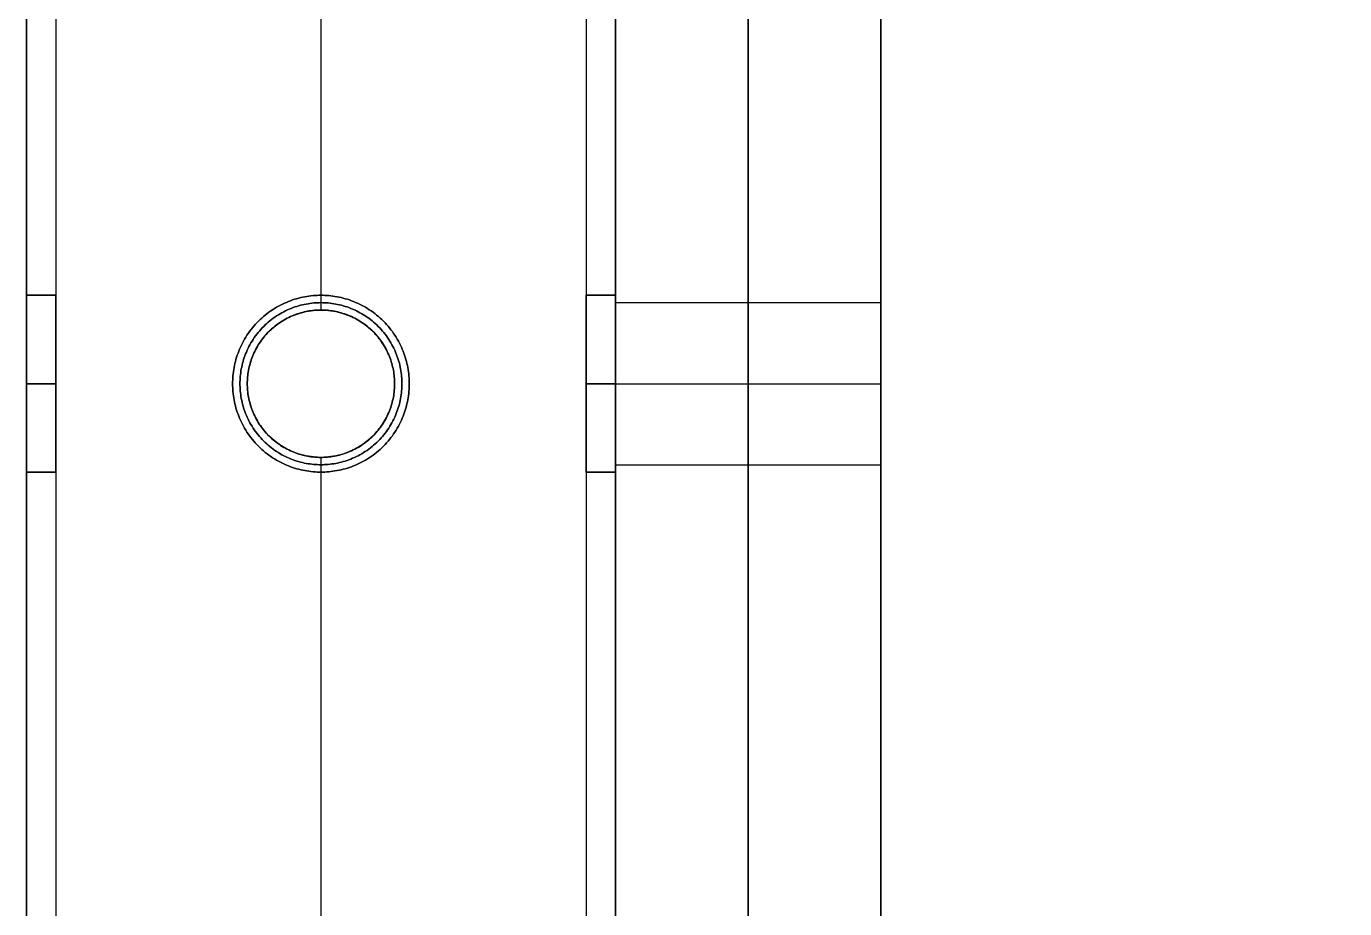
# Model space of a CAD drawing. Header units: millimetres. Extents: x -6529 to 809, y -8611 to 207.
# Drawn here: x -507 to -417.5, y -8551.1 to -8491.3 of the extents above; entities that cross this region are included whole.
import ezdxf

# ---------------------------------------------------------------- set-up
doc = ezdxf.new("R2010")
doc.units = ezdxf.units.MM
doc.header["$MEASUREMENT"] = 0
doc.layers.add('platen', color=7, linetype='Continuous', true_color=0x007f00)
doc.layers.add('staal', color=5, linetype='Continuous', true_color=0x0000ff)

# ---------------------------------------------------------------- blocks, each defined once
blk = doc.blocks.new('plaat base')
at = {"layer": 'platen'}
for p, q in [((58, -600), (1258, -600)), ((58, -600, 18), (1258, -600, 18)), ((95.5, -1232.5), (95.5, -1232.5, 18)), ((90, -1238), (90, -1238, 18)), ((101, -1238), (101, -1238, 18)), ((95.5, -1243.5), (95.5, -1243.5, 18))]:
    blk.add_line(p, q, dxfattribs=at)
for points in [[(358, 0), (179, 0), (0, 0)], [(358, 0, 18), (179, 0, 18), (0, 0, 18)], [(358, 0, 9), (179, 0, 9), (0, 0, 9)], [(58, -900), (58, -1079), (58, -1258)], [(58, -900, 18), (58, -1079, 18), (58, -1258, 18)], [(58, -900, 9), (58, -1079, 9), (58, -1258, 9)], [(58, -1258), (208, -1258), (358, -1258)], [(58, -1258, 18), (208, -1258, 18), (358, -1258, 18)], [(58, -1258, 9), (208, -1258, 9), (358, -1258, 9)]]:
    blk.add_open_spline(points, degree=2, dxfattribs=at)
for points in [[(95.5, -1243.5), (90, -1243.5), (90, -1238), (90, -1232.5), (95.5, -1232.5), (101, -1232.5), (101, -1238), (101, -1243.5), (95.5, -1243.5)], [(95.5, -1243.5, 18), (90, -1243.5, 18), (90, -1238, 18), (90, -1232.5, 18), (95.5, -1232.5, 18), (101, -1232.5, 18), (101, -1238, 18), (101, -1243.5, 18), (95.5, -1243.5, 18)]]:
    blk.add_rational_spline(points, [1, 0.707106781187, 1, 0.707106781187, 1, 0.707106781187, 1, 0.707106781187, 1], degree=2, knots=[-31.415927, -31.415927, -31.415927, -23.561945, -23.561945, -15.707963, -15.707963, -7.853982, -7.853982, 0, 0, 0], dxfattribs=at)
blk = doc.blocks.new('plaat laag')
at = {"layer": 'platen'}
for p, q in [((-4.017, -1214.993, -38), (13.983, -1215.053, -38)), ((-4.035, -1220.493, -43.5), (13.965, -1220.553, -43.5)), ((-4.035, -1220.493, -32.5), (13.965, -1220.553, -32.5)), ((-4.053, -1225.993, -38), (13.947, -1226.053, -38))]:
    blk.add_line(p, q, dxfattribs=at)
for points in [[(-0.192, -58, 300), (-2.175, -657.996, 300), (-4.159, -1257.993, 300)], [(17.808, -58.059, 300), (15.825, -658.056, 300), (13.841, -1258.053, 300)], [(-3.167, -957.995, 600), (-3.759, -1136.994, 600), (-4.351, -1315.993, 600)], [(-4.159, -1257.993, -58), (-3.663, -1107.994, -58), (-3.167, -957.995, -58)], [(5.833, -958.025, 600), (5.241, -1137.024, 600), (4.649, -1316.023, 600)], [(4.841, -1258.023, -58), (5.337, -1108.024, -58), (5.833, -958.025, -58)], [(14.833, -958.054, 600), (14.241, -1137.053, 600), (13.649, -1316.052, 600)], [(13.841, -1258.053, -58), (14.337, -1108.053, -58), (14.833, -958.054, -58)]]:
    blk.add_open_spline(points, degree=2, dxfattribs=at)
for points in [[(-4.035, -1220.493, -43.5), (-4.053, -1225.993, -43.5), (-4.053, -1225.993, -38), (-4.053, -1225.993, -32.5), (-4.035, -1220.493, -32.5), (-4.017, -1214.993, -32.5), (-4.017, -1214.993, -38), (-4.017, -1214.993, -43.5), (-4.035, -1220.493, -43.5)], [(13.965, -1220.553, -43.5), (13.947, -1226.053, -43.5), (13.947, -1226.053, -38), (13.947, -1226.053, -32.5), (13.965, -1220.553, -32.5), (13.983, -1215.053, -32.5), (13.983, -1215.053, -38), (13.983, -1215.053, -43.5), (13.965, -1220.553, -43.5)]]:
    blk.add_rational_spline(points, [1, 0.707106781187, 1, 0.707106781187, 1, 0.707106781187, 1, 0.707106781187, 1], degree=2, knots=[-31.415927, -31.415927, -31.415927, -23.561945, -23.561945, -15.707963, -15.707963, -7.853982, -7.853982, 0, 0, 0], dxfattribs=at)
blk = doc.blocks.new('top plaat')
at = {"layer": 'platen'}
for p, q in [((20, -1175), (20, -1175, 18)), ((14.5, -1180.5), (14.5, -1180.5, 18)), ((25.5, -1180.5), (25.5, -1180.5, 18)), ((20, -1186), (20, -1186, 18))]:
    blk.add_line(p, q, dxfattribs=at)
for points in [[(0, 0), (0, -309), (0, -618), (0, -927), (0, -1236)], [(0, 0, 18), (0, -309, 18), (0, -618, 18), (0, -927, 18), (0, -1236, 18)], [(0, 0, 9), (0, -309, 9), (0, -618, 9), (0, -927, 9), (0, -1236, 9)]]:
    blk.add_open_spline(points, degree=2, knots=[4655.052018, 4655.052018, 4655.052018, 5274.345164, 5274.345164, 5893.638309, 5893.638309, 5893.638309], dxfattribs=at)
for points, knots in [([(25.5, -1180.5), (25.5, -1186), (20, -1186), (14.5, -1186), (14.5, -1180.5), (14.5, -1175), (20, -1175), (25.5, -1175), (25.5, -1180.5)], [-31.415927, -31.415927, -31.415927, -23.561945, -23.561945, -15.707963, -15.707963, -7.853982, -7.853982, 0, 0, 0]), ([(25.5, -1180.5, 18), (25.5, -1186, 18), (20, -1186, 18), (14.5, -1186, 18), (14.5, -1180.5, 18), (14.5, -1175, 18), (20, -1175, 18), (25.5, -1175, 18), (25.5, -1180.5, 18)], [-31.415927, -31.415927, -31.415927, -23.561945, -23.561945, -15.707963, -15.707963, -7.853982, -7.853982, 0, 0, 0]), ([(25.5, -1180.5, 9), (25.5, -1175, 9), (20, -1175, 9), (14.5, -1175, 9), (14.5, -1180.5, 9), (14.5, -1186, 9), (20, -1186, 9), (25.5, -1186, 9), (25.5, -1180.5, 9)], [0, 0, 0, 7.853982, 7.853982, 15.707963, 15.707963, 23.561945, 23.561945, 31.415927, 31.415927, 31.415927])]:
    blk.add_rational_spline(points, [1, 0.707106781187, 1, 0.707106781187, 1, 0.707106781187, 1, 0.707106781187, 1], degree=2, knots=knots, dxfattribs=at)

msp = doc.modelspace()

# ---------------------------------------------------------------- linework, layer by layer
at = {"layer": 'staal'}
for p, q in [((-504.974, -8509.503, 1972), (-506.974, -8509.503, 1972)), ((-506.974, -8509.503, 20), (-504.974, -8509.503, 20)), ((-504.974, -8509.503, 696), (-506.974, -8509.503, 696)), ((-486.974, -8509.503, 38), (-486.974, -8509.503, 40)), ((-486.974, -8509.503), (-486.974, -8509.503, 2)), ((-466.974, -8509.503, 1972), (-468.974, -8509.503, 1972)), ((-468.974, -8509.503, 20), (-466.974, -8509.503, 20)), ((-466.974, -8509.503, 696), (-468.974, -8509.503, 696)), ((-486.974, -8510.503, 1990), (-486.974, -8510.503, 1992)), ((-486.974, -8510.503, 1952), (-486.974, -8510.503, 1954)), ((-486.974, -8510.503, 714), (-486.974, -8510.503, 716)), ((-486.974, -8510.503, 676), (-486.974, -8510.503, 678)), ((-504.974, -8515.503, 1966), (-506.974, -8515.503, 1966)), ((-504.974, -8515.503, 1978), (-506.974, -8515.503, 1978)), ((-506.974, -8515.503, 14), (-504.974, -8515.503, 14)), ((-506.974, -8515.503, 26), (-504.974, -8515.503, 26)), ((-504.974, -8515.503, 690), (-506.974, -8515.503, 690)), ((-504.974, -8515.503, 702), (-506.974, -8515.503, 702)), ((-492.974, -8515.503, 38), (-492.974, -8515.503, 40)), ((-492.974, -8515.503), (-492.974, -8515.503, 2)), ((-491.974, -8515.503, 1990), (-491.974, -8515.503, 1992)), ((-491.974, -8515.503, 1952), (-491.974, -8515.503, 1954)), ((-491.974, -8515.503, 714), (-491.974, -8515.503, 716)), ((-491.974, -8515.503, 676), (-491.974, -8515.503, 678)), ((-481.974, -8515.503, 1952), (-481.974, -8515.503, 1954)), ((-481.974, -8515.503, 1990), (-481.974, -8515.503, 1992)), ((-481.974, -8515.503, 676), (-481.974, -8515.503, 678)), ((-481.974, -8515.503, 714), (-481.974, -8515.503, 716)), ((-480.974, -8515.503, 38), (-480.974, -8515.503, 40)), ((-480.974, -8515.503), (-480.974, -8515.503, 2)), ((-466.974, -8515.503, 1966), (-468.974, -8515.503, 1966)), ((-466.974, -8515.503, 1978), (-468.974, -8515.503, 1978)), ((-468.974, -8515.503, 14), (-466.974, -8515.503, 14)), ((-468.974, -8515.503, 26), (-466.974, -8515.503, 26)), ((-466.974, -8515.503, 690), (-468.974, -8515.503, 690)), ((-466.974, -8515.503, 702), (-468.974, -8515.503, 702)), ((-486.974, -8520.503, 1990), (-486.974, -8520.503, 1992)), ((-486.974, -8520.503, 1952), (-486.974, -8520.503, 1954)), ((-486.974, -8520.503, 714), (-486.974, -8520.503, 716)), ((-486.974, -8520.503, 676), (-486.974, -8520.503, 678)), ((-504.974, -8521.503, 1972), (-506.974, -8521.503, 1972)), ((-506.974, -8521.503, 20), (-504.974, -8521.503, 20)), ((-504.974, -8521.503, 696), (-506.974, -8521.503, 696)), ((-486.974, -8521.503, 38), (-486.974, -8521.503, 40)), ((-486.974, -8521.503), (-486.974, -8521.503, 2)), ((-466.974, -8521.503, 1972), (-468.974, -8521.503, 1972)), ((-468.974, -8521.503, 20), (-466.974, -8521.503, 20)), ((-466.974, -8521.503, 696), (-468.974, -8521.503, 696))]:
    msp.add_line(p, q, dxfattribs=at)
for points in [[(-506.974, -7295.003), (809.026, -7295.003), (809.026, -8611.003), (-506.974, -8611.003)], [(-466.974, -7335.003), (769.026, -7335.003), (769.026, -8571.003), (-466.974, -8571.003)]]:
    msp.add_lwpolyline(points, close=True, dxfattribs=at)
for centre in [(-486.974, -8515.503, 1952), (-486.974, -8515.503, 1991), (-486.974, -8515.503, 1953), (-486.974, -8515.503, 676), (-486.974, -8515.503, 715), (-486.974, -8515.503, 677)]:
    msp.add_circle(centre, 5, dxfattribs=at)
for points in [[(-506.974, -7295.003, 1952), (-506.974, -7953.003, 1952), (-506.974, -8611.003, 1952)], [(-506.974, -7295.003, 1992), (-506.974, -7953.003, 1992), (-506.974, -8611.003, 1992)], [(-506.974, -7295.003), (-506.974, -7953.003), (-506.974, -8611.003)], [(-506.974, -7295.003, 40), (-506.974, -7953.003, 40), (-506.974, -8611.003, 40)], [(-506.974, -7295.003, 676), (-506.974, -7953.003, 676), (-506.974, -8611.003, 676)], [(-506.974, -7295.003, 716), (-506.974, -7953.003, 716), (-506.974, -8611.003, 716)], [(-504.974, -7297.003, 1990), (-504.974, -7953.003, 1990), (-504.974, -8609.003, 1990)], [(-504.974, -7297.003, 1954), (-504.974, -7953.003, 1954), (-504.974, -8609.003, 1954)], [(-504.974, -7297.003, 38), (-504.974, -7953.003, 38), (-504.974, -8609.003, 38)], [(-504.974, -7297.003, 2), (-504.974, -7953.003, 2), (-504.974, -8609.003, 2)], [(-504.974, -7297.003, 714), (-504.974, -7953.003, 714), (-504.974, -8609.003, 714)], [(-504.974, -7297.003, 678), (-504.974, -7953.003, 678), (-504.974, -8609.003, 678)], [(-468.974, -7333.003, 1990), (-468.974, -7953.003, 1990), (-468.974, -8573.003, 1990)], [(-468.974, -7333.003, 1954), (-468.974, -7953.003, 1954), (-468.974, -8573.003, 1954)], [(-468.974, -7333.003, 38), (-468.974, -7953.003, 38), (-468.974, -8573.003, 38)], [(-468.974, -7333.003, 2), (-468.974, -7953.003, 2), (-468.974, -8573.003, 2)], [(-468.974, -7333.003, 714), (-468.974, -7953.003, 714), (-468.974, -8573.003, 714)], [(-468.974, -7333.003, 678), (-468.974, -7953.003, 678), (-468.974, -8573.003, 678)], [(-466.974, -7335.003, 1952), (-466.974, -7953.003, 1952), (-466.974, -8571.003, 1952)], [(-466.974, -7335.003, 1992), (-466.974, -7953.003, 1992), (-466.974, -8571.003, 1992)], [(-466.974, -7335.003), (-466.974, -7953.003), (-466.974, -8571.003)], [(-466.974, -7335.003, 40), (-466.974, -7953.003, 40), (-466.974, -8571.003, 40)], [(-466.974, -7335.003, 676), (-466.974, -7953.003, 676), (-466.974, -8571.003, 676)], [(-466.974, -7335.003, 716), (-466.974, -7953.003, 716), (-466.974, -8571.003, 716)], [(-486.974, -8445.503, 1992), (-486.974, -8478.003, 1992), (-486.974, -8510.503, 1992)], [(-486.974, -8445.503, 1990), (-486.974, -8478.003, 1990), (-486.974, -8510.503, 1990)], [(-486.974, -8445.503, 1954), (-486.974, -8478.003, 1954), (-486.974, -8510.503, 1954)], [(-486.974, -8445.503, 1952), (-486.974, -8478.003, 1952), (-486.974, -8510.503, 1952)], [(-486.974, -8445.503, 716), (-486.974, -8478.003, 716), (-486.974, -8510.503, 716)], [(-486.974, -8445.503, 714), (-486.974, -8478.003, 714), (-486.974, -8510.503, 714)], [(-486.974, -8445.503, 678), (-486.974, -8478.003, 678), (-486.974, -8510.503, 678)], [(-486.974, -8445.503, 676), (-486.974, -8478.003, 676), (-486.974, -8510.503, 676)], [(-506.974, -8446.503, 1972), (-506.974, -8478.003, 1972), (-506.974, -8509.503, 1972)], [(-506.974, -8446.503, 20), (-506.974, -8478.003, 20), (-506.974, -8509.503, 20)], [(-506.974, -8446.503, 696), (-506.974, -8478.003, 696), (-506.974, -8509.503, 696)], [(-504.974, -8446.503, 1972), (-504.974, -8478.003, 1972), (-504.974, -8509.503, 1972)], [(-504.974, -8446.503, 20), (-504.974, -8478.003, 20), (-504.974, -8509.503, 20)], [(-504.974, -8446.503, 696), (-504.974, -8478.003, 696), (-504.974, -8509.503, 696)], [(-486.974, -8446.503, 40), (-486.974, -8478.003, 40), (-486.974, -8509.503, 40)], [(-486.974, -8446.503, 38), (-486.974, -8478.003, 38), (-486.974, -8509.503, 38)], [(-486.974, -8446.503, 2), (-486.974, -8478.003, 2), (-486.974, -8509.503, 2)], [(-486.974, -8446.503), (-486.974, -8478.003), (-486.974, -8509.503)], [(-468.974, -8446.503, 1972), (-468.974, -8478.003, 1972), (-468.974, -8509.503, 1972)], [(-468.974, -8446.503, 20), (-468.974, -8478.003, 20), (-468.974, -8509.503, 20)], [(-468.974, -8446.503, 696), (-468.974, -8478.003, 696), (-468.974, -8509.503, 696)], [(-466.974, -8446.503, 1972), (-466.974, -8478.003, 1972), (-466.974, -8509.503, 1972)], [(-466.974, -8446.503, 20), (-466.974, -8478.003, 20), (-466.974, -8509.503, 20)], [(-466.974, -8446.503, 696), (-466.974, -8478.003, 696), (-466.974, -8509.503, 696)], [(-486.974, -8520.503, 1992), (-486.974, -8555.753, 1992), (-486.974, -8591.003, 1992)], [(-486.974, -8520.503, 1990), (-486.974, -8555.753, 1990), (-486.974, -8591.003, 1990)], [(-486.974, -8520.503, 1954), (-486.974, -8555.753, 1954), (-486.974, -8591.003, 1954)], [(-486.974, -8520.503, 1952), (-486.974, -8555.753, 1952), (-486.974, -8591.003, 1952)], [(-486.974, -8520.503, 716), (-486.974, -8555.753, 716), (-486.974, -8591.003, 716)], [(-486.974, -8520.503, 714), (-486.974, -8555.753, 714), (-486.974, -8591.003, 714)], [(-486.974, -8520.503, 678), (-486.974, -8555.753, 678), (-486.974, -8591.003, 678)], [(-486.974, -8520.503, 676), (-486.974, -8555.753, 676), (-486.974, -8591.003, 676)], [(-506.974, -8521.503, 1972), (-506.974, -8566.253, 1972), (-506.974, -8611.003, 1972)], [(-506.974, -8521.503, 20), (-506.974, -8566.253, 20), (-506.974, -8611.003, 20)], [(-506.974, -8521.503, 696), (-506.974, -8566.253, 696), (-506.974, -8611.003, 696)], [(-504.974, -8521.503, 1972), (-504.974, -8565.253, 1972), (-504.974, -8609.003, 1972)], [(-504.974, -8521.503, 20), (-504.974, -8565.253, 20), (-504.974, -8609.003, 20)], [(-504.974, -8521.503, 696), (-504.974, -8565.253, 696), (-504.974, -8609.003, 696)], [(-486.974, -8521.503, 40), (-486.974, -8556.253, 40), (-486.974, -8591.003, 40)], [(-486.974, -8521.503, 38), (-486.974, -8556.253, 38), (-486.974, -8591.003, 38)], [(-486.974, -8521.503, 2), (-486.974, -8556.253, 2), (-486.974, -8591.003, 2)], [(-486.974, -8521.503), (-486.974, -8556.253), (-486.974, -8591.003)], [(-468.974, -8521.503, 1972), (-468.974, -8547.253, 1972), (-468.974, -8573.003, 1972)], [(-468.974, -8521.503, 20), (-468.974, -8547.253, 20), (-468.974, -8573.003, 20)], [(-468.974, -8521.503, 696), (-468.974, -8547.253, 696), (-468.974, -8573.003, 696)], [(-466.974, -8521.503, 1972), (-466.974, -8546.253, 1972), (-466.974, -8571.003, 1972)], [(-466.974, -8521.503, 20), (-466.974, -8546.253, 20), (-466.974, -8571.003, 20)], [(-466.974, -8521.503, 696), (-466.974, -8546.253, 696), (-466.974, -8571.003, 696)]]:
    msp.add_open_spline(points, degree=2, dxfattribs=at)
for points, knots in [([(-506.974, -8515.503, 1966), (-506.974, -8509.503, 1966), (-506.974, -8509.503, 1972), (-506.974, -8509.503, 1978), (-506.974, -8515.503, 1978), (-506.974, -8521.503, 1978), (-506.974, -8521.503, 1972), (-506.974, -8521.503, 1966), (-506.974, -8515.503, 1966)], [0, 0, 0, 7.853982, 7.853982, 15.707963, 15.707963, 23.561945, 23.561945, 31.415927, 31.415927, 31.415927]), ([(-506.974, -8515.503, 14), (-506.974, -8509.503, 14), (-506.974, -8509.503, 20), (-506.974, -8509.503, 26), (-506.974, -8515.503, 26), (-506.974, -8521.503, 26), (-506.974, -8521.503, 20), (-506.974, -8521.503, 14), (-506.974, -8515.503, 14)], [0, 0, 0, 7.853982, 7.853982, 15.707963, 15.707963, 23.561945, 23.561945, 31.415927, 31.415927, 31.415927]), ([(-506.974, -8515.503, 690), (-506.974, -8509.503, 690), (-506.974, -8509.503, 696), (-506.974, -8509.503, 702), (-506.974, -8515.503, 702), (-506.974, -8521.503, 702), (-506.974, -8521.503, 696), (-506.974, -8521.503, 690), (-506.974, -8515.503, 690)], [0, 0, 0, 7.853982, 7.853982, 15.707963, 15.707963, 23.561945, 23.561945, 31.415927, 31.415927, 31.415927]), ([(-504.974, -8515.503, 1966), (-504.974, -8521.503, 1966), (-504.974, -8521.503, 1972), (-504.974, -8521.503, 1978), (-504.974, -8515.503, 1978), (-504.974, -8509.503, 1978), (-504.974, -8509.503, 1972), (-504.974, -8509.503, 1966), (-504.974, -8515.503, 1966)], [-31.415927, -31.415927, -31.415927, -23.561945, -23.561945, -15.707963, -15.707963, -7.853982, -7.853982, 0, 0, 0]), ([(-504.974, -8515.503, 14), (-504.974, -8521.503, 14), (-504.974, -8521.503, 20), (-504.974, -8521.503, 26), (-504.974, -8515.503, 26), (-504.974, -8509.503, 26), (-504.974, -8509.503, 20), (-504.974, -8509.503, 14), (-504.974, -8515.503, 14)], [-31.415927, -31.415927, -31.415927, -23.561945, -23.561945, -15.707963, -15.707963, -7.853982, -7.853982, 0, 0, 0]), ([(-504.974, -8515.503, 690), (-504.974, -8521.503, 690), (-504.974, -8521.503, 696), (-504.974, -8521.503, 702), (-504.974, -8515.503, 702), (-504.974, -8509.503, 702), (-504.974, -8509.503, 696), (-504.974, -8509.503, 690), (-504.974, -8515.503, 690)], [-31.415927, -31.415927, -31.415927, -23.561945, -23.561945, -15.707963, -15.707963, -7.853982, -7.853982, 0, 0, 0]), ([(-480.974, -8515.503, 40), (-480.974, -8521.503, 40), (-486.974, -8521.503, 40), (-492.974, -8521.503, 40), (-492.974, -8515.503, 40), (-492.974, -8509.503, 40), (-486.974, -8509.503, 40), (-480.974, -8509.503, 40), (-480.974, -8515.503, 40)], [-31.415927, -31.415927, -31.415927, -23.561945, -23.561945, -15.707963, -15.707963, -7.853982, -7.853982, 0, 0, 0]), ([(-480.974, -8515.503, 38), (-480.974, -8509.503, 38), (-486.974, -8509.503, 38), (-492.974, -8509.503, 38), (-492.974, -8515.503, 38), (-492.974, -8521.503, 38), (-486.974, -8521.503, 38), (-480.974, -8521.503, 38), (-480.974, -8515.503, 38)], [0, 0, 0, 7.853982, 7.853982, 15.707963, 15.707963, 23.561945, 23.561945, 31.415927, 31.415927, 31.415927]), ([(-480.974, -8515.503, 2), (-480.974, -8521.503, 2), (-486.974, -8521.503, 2), (-492.974, -8521.503, 2), (-492.974, -8515.503, 2), (-492.974, -8509.503, 2), (-486.974, -8509.503, 2), (-480.974, -8509.503, 2), (-480.974, -8515.503, 2)], [-31.415927, -31.415927, -31.415927, -23.561945, -23.561945, -15.707963, -15.707963, -7.853982, -7.853982, 0, 0, 0]), ([(-480.974, -8515.503), (-480.974, -8509.503), (-486.974, -8509.503), (-492.974, -8509.503), (-492.974, -8515.503), (-492.974, -8521.503), (-486.974, -8521.503), (-480.974, -8521.503), (-480.974, -8515.503)], [0, 0, 0, 7.853982, 7.853982, 15.707963, 15.707963, 23.561945, 23.561945, 31.415927, 31.415927, 31.415927]), ([(-468.974, -8515.503, 1966), (-468.974, -8509.503, 1966), (-468.974, -8509.503, 1972), (-468.974, -8509.503, 1978), (-468.974, -8515.503, 1978), (-468.974, -8521.503, 1978), (-468.974, -8521.503, 1972), (-468.974, -8521.503, 1966), (-468.974, -8515.503, 1966)], [0, 0, 0, 7.853982, 7.853982, 15.707963, 15.707963, 23.561945, 23.561945, 31.415927, 31.415927, 31.415927]), ([(-468.974, -8515.503, 14), (-468.974, -8509.503, 14), (-468.974, -8509.503, 20), (-468.974, -8509.503, 26), (-468.974, -8515.503, 26), (-468.974, -8521.503, 26), (-468.974, -8521.503, 20), (-468.974, -8521.503, 14), (-468.974, -8515.503, 14)], [0, 0, 0, 7.853982, 7.853982, 15.707963, 15.707963, 23.561945, 23.561945, 31.415927, 31.415927, 31.415927]), ([(-468.974, -8515.503, 690), (-468.974, -8509.503, 690), (-468.974, -8509.503, 696), (-468.974, -8509.503, 702), (-468.974, -8515.503, 702), (-468.974, -8521.503, 702), (-468.974, -8521.503, 696), (-468.974, -8521.503, 690), (-468.974, -8515.503, 690)], [0, 0, 0, 7.853982, 7.853982, 15.707963, 15.707963, 23.561945, 23.561945, 31.415927, 31.415927, 31.415927]), ([(-466.974, -8515.503, 1966), (-466.974, -8521.503, 1966), (-466.974, -8521.503, 1972), (-466.974, -8521.503, 1978), (-466.974, -8515.503, 1978), (-466.974, -8509.503, 1978), (-466.974, -8509.503, 1972), (-466.974, -8509.503, 1966), (-466.974, -8515.503, 1966)], [-31.415927, -31.415927, -31.415927, -23.561945, -23.561945, -15.707963, -15.707963, -7.853982, -7.853982, 0, 0, 0]), ([(-466.974, -8515.503, 14), (-466.974, -8521.503, 14), (-466.974, -8521.503, 20), (-466.974, -8521.503, 26), (-466.974, -8515.503, 26), (-466.974, -8509.503, 26), (-466.974, -8509.503, 20), (-466.974, -8509.503, 14), (-466.974, -8515.503, 14)], [-31.415927, -31.415927, -31.415927, -23.561945, -23.561945, -15.707963, -15.707963, -7.853982, -7.853982, 0, 0, 0]), ([(-466.974, -8515.503, 690), (-466.974, -8521.503, 690), (-466.974, -8521.503, 696), (-466.974, -8521.503, 702), (-466.974, -8515.503, 702), (-466.974, -8509.503, 702), (-466.974, -8509.503, 696), (-466.974, -8509.503, 690), (-466.974, -8515.503, 690)], [-31.415927, -31.415927, -31.415927, -23.561945, -23.561945, -15.707963, -15.707963, -7.853982, -7.853982, 0, 0, 0]), ([(-481.974, -8515.503, 1992), (-481.974, -8520.503, 1992), (-486.974, -8520.503, 1992), (-491.974, -8520.503, 1992), (-491.974, -8515.503, 1992), (-491.974, -8510.503, 1992), (-486.974, -8510.503, 1992), (-481.974, -8510.503, 1992), (-481.974, -8515.503, 1992)], [-31.415927, -31.415927, -31.415927, -23.561945, -23.561945, -15.707963, -15.707963, -7.853982, -7.853982, 0, 0, 0]), ([(-481.974, -8515.503, 1990), (-481.974, -8510.503, 1990), (-486.974, -8510.503, 1990), (-491.974, -8510.503, 1990), (-491.974, -8515.503, 1990), (-491.974, -8520.503, 1990), (-486.974, -8520.503, 1990), (-481.974, -8520.503, 1990), (-481.974, -8515.503, 1990)], [0, 0, 0, 7.853982, 7.853982, 15.707963, 15.707963, 23.561945, 23.561945, 31.415927, 31.415927, 31.415927]), ([(-481.974, -8515.503, 1954), (-481.974, -8520.503, 1954), (-486.974, -8520.503, 1954), (-491.974, -8520.503, 1954), (-491.974, -8515.503, 1954), (-491.974, -8510.503, 1954), (-486.974, -8510.503, 1954), (-481.974, -8510.503, 1954), (-481.974, -8515.503, 1954)], [-31.415927, -31.415927, -31.415927, -23.561945, -23.561945, -15.707963, -15.707963, -7.853982, -7.853982, 0, 0, 0]), ([(-481.974, -8515.503, 716), (-481.974, -8520.503, 716), (-486.974, -8520.503, 716), (-491.974, -8520.503, 716), (-491.974, -8515.503, 716), (-491.974, -8510.503, 716), (-486.974, -8510.503, 716), (-481.974, -8510.503, 716), (-481.974, -8515.503, 716)], [-31.415927, -31.415927, -31.415927, -23.561945, -23.561945, -15.707963, -15.707963, -7.853982, -7.853982, 0, 0, 0]), ([(-481.974, -8515.503, 714), (-481.974, -8510.503, 714), (-486.974, -8510.503, 714), (-491.974, -8510.503, 714), (-491.974, -8515.503, 714), (-491.974, -8520.503, 714), (-486.974, -8520.503, 714), (-481.974, -8520.503, 714), (-481.974, -8515.503, 714)], [0, 0, 0, 7.853982, 7.853982, 15.707963, 15.707963, 23.561945, 23.561945, 31.415927, 31.415927, 31.415927]), ([(-481.974, -8515.503, 678), (-481.974, -8520.503, 678), (-486.974, -8520.503, 678), (-491.974, -8520.503, 678), (-491.974, -8515.503, 678), (-491.974, -8510.503, 678), (-486.974, -8510.503, 678), (-481.974, -8510.503, 678), (-481.974, -8515.503, 678)], [-31.415927, -31.415927, -31.415927, -23.561945, -23.561945, -15.707963, -15.707963, -7.853982, -7.853982, 0, 0, 0])]:
    msp.add_rational_spline(points, [1, 0.707106781187, 1, 0.707106781187, 1, 0.707106781187, 1, 0.707106781187, 1], degree=2, knots=knots, dxfattribs=at)

# ---------------------------------------------------------------- block references
at = {"layer": 'platen'}
for name, p in [('top plaat', (-506.974, -7335.003, 1992)), ('plaat base', (-506.974, -7353.003, 40))]:
    msp.add_blockref(name, p, dxfattribs=at)
at = {"layer": 'platen', "rotation": 0.1894193054011234}
msp.add_blockref('plaat laag', (-466.974, -7295.003, 58), dxfattribs=at)
at = {"layer": 'platen', "extrusion": (1, -4.20193e-15, 0)}
msp.add_blockref('plaat base', (-8611.003, 1934, -466.974), dxfattribs=at)

doc.saveas('drawing.dxf')
